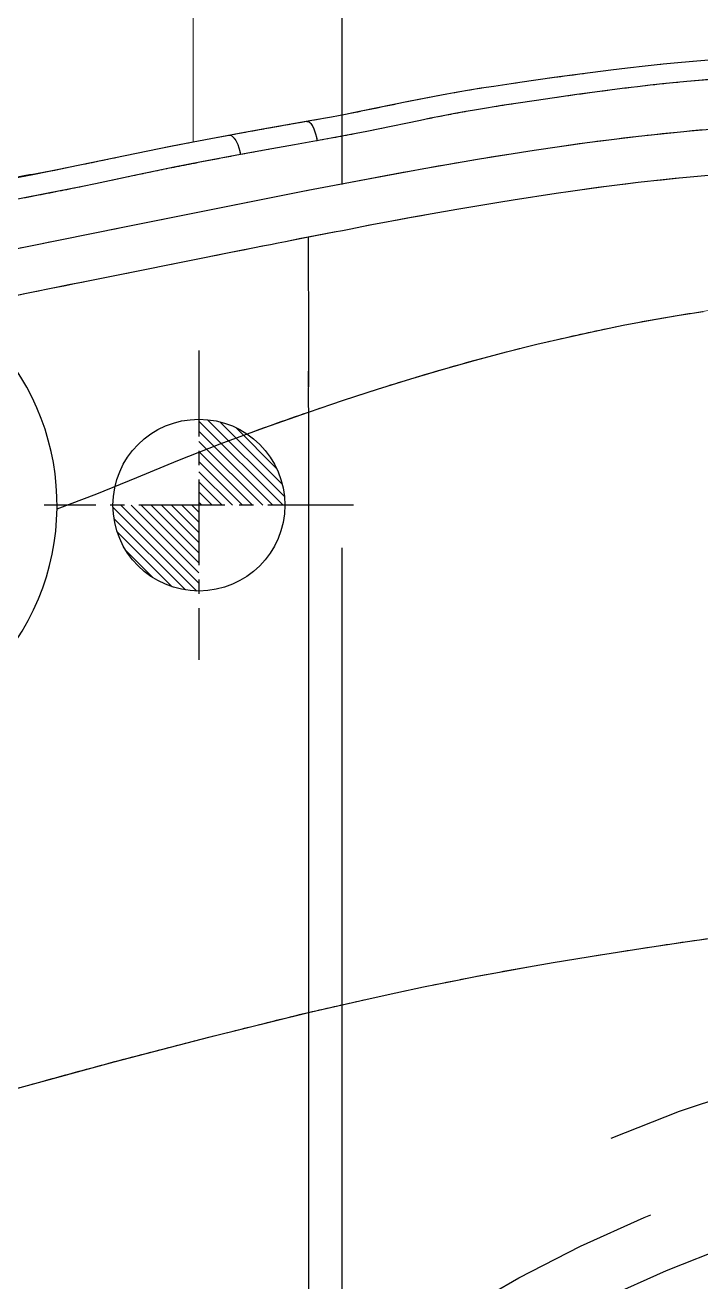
# Model space of a CAD drawing. Header units: inches. Extents: x 133169 to 134399, y -43543 to -42673.
# Drawn here: x 133801.33 to 133813.12, y -42968.39 to -42946.45 of the extents above; entities that cross this region are included whole.
import ezdxf

# ---------------------------------------------------------------- set-up
doc = ezdxf.new("R2010")
doc.units = ezdxf.units.IN
doc.header["$LTSCALE"] = 2
doc.header["$MEASUREMENT"] = 0
for name, pattern in [('CENTER', [50.8, 31.75, -6.35, 6.35, -6.35]), ('CENTER2', [1.125, 0.75, -0.125, 0.125, -0.125]), ('HIDDEN', [9.525, 6.35, -3.175])]:
    doc.linetypes.add(name, pattern=pattern)
doc.layers.get('0').update_dxf_attribs({"linetype": 'CONTINUOUS'})
for name, color, linetype in [('CAV-COR', 1, 'CONTINUOUS'), ('DEFAULT_1', 7, 'CENTER'), ('PIN', 4, 'CONTINUOUS'), ('SP', 3, 'CONTINUOUS')]:
    doc.layers.add(name, color=color, linetype=linetype)
doc.layers.add('PRODUCT', color=1, linetype='CONTINUOUS', lineweight=15)
doc.layers.add('枕位', color=75, linetype='CONTINUOUS', lineweight=15)

# ---------------------------------------------------------------- blocks, each defined once
blk = doc.blocks.new('20160812.091803')
at = {"layer": 'DEFAULT_1', "color": 2, "linetype": 'CENTER', "ltscale": 0.5}
blk.add_line((47.822, 0), (-47.822, 0), dxfattribs=at)
at = {"layer": 'PRODUCT', "linetype": 'ByBlock'}
for p, q in [((-43.001, 4.132), (-43.011, 4.212)), ((-42.177, -0.619), (-42.137, -0.851)), ((-41.934, -1.972), (-41.934, -1.974)), ((-41.934, -1.972), (-41.855, -2.392)), ((-41.651, -3.442), (-41.635, -3.517))]:
    blk.add_line(p, q, dxfattribs=at)
blk.add_arc((-35.477, -9.246), 4.271, 240.6812, 143.872, dxfattribs=at)
for points, start_tangent, end_tangent in [([(-41.529, 16.168), (-42.181, 9.243), (-41.907, 5.064), (-41.117, 0.146)], (-0.207497, -0.978236), (0.187707, -0.982225)), ([(-38.961, -6.555), (-39.969, -1.534), (-41.108, 5.158), (-41.36, 8.479), (-41.11, 13.904)], (-0.197955, 0.980211), (0.128842, 0.991665)), ([(-26.619, -0.59), (-26.734, -0.074), (-26.85, 0.442), (-27.076, 1.487), (-27.287, 2.547), (-27.477, 3.622), (-27.654, 4.704), (-27.823, 5.792), (-27.979, 6.886), (-28.123, 7.987), (-28.245, 9.095), (-28.302, 9.652), (-28.354, 10.209), (-28.399, 10.767), (-28.446, 11.327), (-28.491, 11.887), (-28.467, 12.441)], (-0.213036, 0.977044), (0.151002, 0.988533)), ([(-37.101, -0.59), (-37.278, -0.068), (-37.45, 0.453), (-37.775, 1.501), (-38.073, 2.559), (-38.339, 3.625), (-38.575, 4.698), (-38.777, 5.778), (-38.943, 6.864), (-39.089, 7.955), (-39.17, 9.049), (-39.107, 10.146), (-39.044, 10.527)], (-0.321101, 0.947045), (0.188558, 0.982062)), ([(-43.378, 8.338), (-43.361, 7.958), (-43.337, 7.542), (-43.305, 7.082), (-43.265, 6.564), (-43.214, 5.973), (-43.148, 5.314), (-43.067, 4.633), (-43.011, 4.212)], (0.039621, -0.999215), (0.133463, -0.991054)), ([(-43.037, 8.325), (-43.02, 7.954), (-42.996, 7.549), (-42.965, 7.099), (-42.925, 6.593), (-42.874, 6.016), (-42.81, 5.374), (-42.729, 4.712)], (0.039788, -0.999208), (0.128965, -0.991649)), ([(-42.729, 4.712), (-42.645, 4.092)], (0.128965, -0.991649), (0.138635, -0.990344)), ([(-43.003, 4.146), (-42.982, 3.998)], (0.134252, -0.990947), (0.135771, -0.99074)), ([(-42.317, 0.141), (-42.469, 0.893), (-42.613, 1.614), (-42.739, 2.321), (-42.848, 3.036), (-42.942, 3.706), (-43.003, 4.146)], (-0.19005, 0.981774), (-0.133926, 0.990991)), ([(-42.645, 4.092), (-42.568, 3.548)], (0.138635, -0.990344), (0.143696, -0.989622)), ([(-42.568, 3.548), (-42.497, 3.073), (-42.432, 2.65), (-42.369, 2.273), (-42.308, 1.936), (-42.25, 1.635), (-42.196, 1.364), (-42.145, 1.12), (-42.099, 0.898), (-42.056, 0.692), (-42.016, 0.497), (-41.979, 0.306), (-41.942, 0.119)], (0.143696, -0.989622), (0.186277, -0.982497)), ([(-42.351, 0.319), (-42.314, 0.128), (-42.278, -0.06), (-42.244, -0.245), (-42.211, -0.431), (-42.198, -0.501)], (0.194858, -0.980832), (0.174694, -0.984623)), ([(-42.198, -0.501), (-42.317, 0.141)], (-0.175026, 0.984564), (-0.19005, 0.981774)), ([(-41.942, 0.119), (-41.908, -0.066), (-41.874, -0.251), (-41.841, -0.438)], (0.186277, -0.982497), (0.175317, -0.984512)), ([(-41.117, 0.146), (-40.773, -1.612)], (0.187707, -0.982225), (0.194723, -0.980858)), ([(-42.015, -0.482), (-41.841, -0.438)], (0.94427, 0.329171), (0.98841, 0.151808)), ([(-41.841, -0.438), (-41.797, -0.684)], (0.175358, -0.984505), (0.174105, -0.984727)), ([(-42.198, -0.501), (-42.177, -0.619)], (0.174694, -0.984623), (0.173468, -0.984839)), ([(-42.178, -0.619), (-42.198, -0.503)], (-0.17418, 0.984714), (-0.175009, 0.984567)), ([(-42.177, -0.619), (-42.139, -0.549), (-42.015, -0.482)], (-0.16187, 0.986812), (0.94427, 0.329171)), ([(-42.14, -0.83), (-42.164, -0.693), (-42.178, -0.619)], (-0.173877, 0.984767), (-0.17418, 0.984714)), ([(-42.177, -0.619), (-42.134, -0.868), (-42.107, -1.022)], (0.17349, -0.984836), (0.173574, -0.984821)), ([(-40.155, -0.593), (-39.672, -0.592), (-38.562, -0.588), (-37.964, -0.589), (-37.736, -0.591), (-37.45, -0.59), (-37.101, -0.59)], (0.999996, -0.002672), (0.999992, -0.004111)), ([(-37.101, -0.59), (-36.55, -0.59), (-35.932, -0.59), (-35.27, -0.59), (-34.582, -0.59), (-33.855, -0.59), (-33.07, -0.59), (-32.203, -0.59), (-31.245, -0.59), (-30.202, -0.59), (-29.075, -0.59), (-27.874, -0.59), (-26.619, -0.59)], (1, 0.000648), (1, 0.000008)), ([(-35.41, -4.975), (-35.685, -4.258), (-36.181, -3.045), (-36.66, -1.824), (-37.101, -0.59)], (-0.342818, 0.939402), (-0.318552, 0.947905)), ([(-26.619, -0.59), (-25.68, -0.59), (-24.697, -0.59), (-23.671, -0.59), (-22.611, -0.59), (-21.524, -0.59), (-20.408, -0.59), (-19.269, -0.59), (-18.112, -0.59), (-16.939, -0.591), (-15.756, -0.59), (-14.565, -0.591), (-13.965, -0.589), (-13.359, -0.59)], (1, -0.000682), (0.999966, -0.008289)), ([(-22.276, -15.217), (-22.657, -14.019), (-23.041, -12.83), (-23.434, -11.649), (-23.828, -10.47), (-24.209, -9.275), (-24.586, -8.073), (-24.954, -6.861), (-25.305, -5.629), (-25.648, -4.388), (-25.979, -3.135), (-26.301, -1.868), (-26.619, -0.59)], (-0.302742, 0.953073), (-0.239295, 0.970947)), ([(-42.123, -0.929), (-42.137, -0.851)], (-0.172555, 0.985), (-0.172698, 0.984975)), ([(-41.797, -0.684), (-41.758, -0.904)], (0.174105, -0.984727), (0.175963, -0.984397)), ([(-42.107, -1.022), (-42.123, -0.929)], (-0.173692, 0.9848), (-0.172555, 0.985)), ([(-42.089, -1.121), (-42.107, -1.022)], (-0.174819, 0.984601), (-0.173692, 0.9848)), ([(-42.107, -1.022), (-42.094, -1.091), (-42.089, -1.121)], (0.173574, -0.984821), (0.174763, -0.984611)), ([(-41.758, -0.904), (-41.722, -1.103)], (0.175963, -0.984397), (0.178265, -0.983982)), ([(-42.071, -1.224), (-42.082, -1.162), (-42.089, -1.121)], (-0.175911, 0.984406), (-0.174819, 0.984601)), ([(-42.089, -1.121), (-42.071, -1.224)], (0.174763, -0.984611), (0.175997, -0.984391)), ([(-42.045, -1.369), (-42.071, -1.224)], (-0.177412, 0.984137), (-0.175911, 0.984406)), ([(-42.071, -1.224), (-42.058, -1.293)], (0.175997, -0.984391), (0.176748, -0.984256)), ([(-42.058, -1.293), (-42.045, -1.369)], (0.176748, -0.984256), (0.177536, -0.984114)), ([(-41.722, -1.103), (-41.689, -1.286), (-41.658, -1.456)], (0.178265, -0.983982), (0.181428, -0.983404)), ([(-42.032, -1.44), (-42.045, -1.369)], (-0.178125, 0.984008), (-0.177412, 0.984137)), ([(-42.045, -1.369), (-42.025, -1.476)], (0.177536, -0.984114), (0.178583, -0.983925)), ([(-41.988, -1.681), (-42.032, -1.44)], (-0.180409, 0.983592), (-0.178125, 0.984008)), ([(-42.025, -1.476), (-41.994, -1.649)], (0.178583, -0.983925), (0.180102, -0.983648)), ([(-41.658, -1.456), (-41.628, -1.618)], (0.181428, -0.983404), (0.182615, -0.983185)), ([(-41.994, -1.649), (-41.965, -1.805)], (0.180102, -0.983648), (0.181313, -0.983425)), ([(-41.977, -1.742), (-41.988, -1.681)], (-0.180942, 0.983494), (-0.180409, 0.983592)), ([(-41.965, -1.805), (-41.977, -1.742)], (-0.181471, 0.983396), (-0.180942, 0.983494)), ([(-41.628, -1.618), (-41.598, -1.775)], (0.182615, -0.983185), (0.183764, -0.98297)), ([(-40.773, -1.612), (-40.757, -1.691), (-39.714, -6.887)], (0.194723, -0.980858), (0.19783, -0.980236)), ([(-41.947, -1.904), (-41.965, -1.805)], (-0.182253, 0.983252), (-0.181471, 0.983396)), ([(-41.965, -1.805), (-41.964, -1.813), (-41.958, -1.842)], (0.181313, -0.983425), (0.181592, -0.983374)), ([(-41.958, -1.842), (-41.947, -1.904)], (0.181592, -0.983374), (0.182067, -0.983286)), ([(-41.934, -1.974), (-41.947, -1.904)], (-0.182777, 0.983154), (-0.182253, 0.983252)), ([(-41.947, -1.904), (-41.934, -1.972)], (0.182067, -0.983286), (0.182606, -0.983186)), ([(-41.934, -1.972), (-41.898, -1.895), (-41.774, -1.822), (-41.598, -1.775)], (-0.18081, 0.983518), (0.987787, 0.155809)), ([(-41.598, -1.775), (-41.574, -1.906)], (0.18454, -0.982825), (0.185452, -0.982653)), ([(-41.574, -1.906), (-41.52, -2.191)], (0.185452, -0.982653), (0.187426, -0.982279)), ([(-41.52, -2.191), (-41.495, -2.322)], (0.187426, -0.982279), (0.18837, -0.982098)), ([(-41.855, -2.392), (-41.781, -2.781), (-41.711, -3.139), (-41.644, -3.471)], (0.186506, -0.982454), (0.199872, -0.979822)), ([(-41.816, -2.6), (-41.855, -2.392)], (-0.187992, 0.98217), (-0.186522, 0.982451)), ([(-41.495, -2.322), (-41.445, -2.579)], (0.18837, -0.982098), (0.190476, -0.981692)), ([(-41.651, -3.442), (-41.723, -3.079), (-41.816, -2.6)], (-0.197595, 0.980284), (-0.187992, 0.98217)), ([(-41.445, -2.579), (-41.375, -2.934), (-41.309, -3.264)], (0.190476, -0.981692), (0.200408, -0.979713)), ([(-41.309, -3.264), (-41.288, -3.367)], (0.200408, -0.979713), (0.202707, -0.979239)), ([(-41.644, -3.471), (-41.579, -3.784)], (0.199872, -0.979822), (0.206557, -0.978435)), ([(-41.288, -3.367), (-41.272, -3.442)], (0.202707, -0.979239), (0.204316, -0.978905)), ([(-41.272, -3.442), (-41.244, -3.575)], (0.204316, -0.978905), (0.207049, -0.978331)), ([(-41.033, -6.569), (-41.213, -5.639), (-41.398, -4.667), (-41.613, -3.625), (-41.636, -3.517)], (-0.18872, 0.982031), (-0.19891, 0.980018)), ([(-41.635, -3.517), (-41.592, -3.728), (-41.411, -4.586), (-41.238, -5.446), (-41.073, -6.308), (-40.909, -7.17), (-40.842, -7.536)], (0.199029, -0.979994), (0.176499, -0.984301)), ([(-41.244, -3.575), (-41.179, -3.879), (-41.112, -4.194)], (0.207049, -0.978331), (0.208387, -0.978047)), ([(-41.579, -3.784), (-41.514, -4.09), (-41.447, -4.404)], (0.206557, -0.978435), (0.207983, -0.978133)), ([(-41.112, -4.194), (-41.041, -4.531), (-40.967, -4.898), (-40.888, -5.301), (-40.803, -5.747), (-40.709, -6.241), (-40.607, -6.773)], (0.208387, -0.978047), (0.185043, -0.98273))]:
    blk.add_spline(points, degree=3, dxfattribs=dict(at, start_tangent=start_tangent, end_tangent=end_tangent))
blk = doc.blocks.new('20160825.135956')
at = {"color": 8, "linetype": 'HIDDEN'}
blk.add_circle((0, 0), 26.5, dxfattribs=at)
at = {"layer": 'SP', "linetype": 'HIDDEN'}
for radius in [25, 24]:
    blk.add_circle((0, 0), radius, dxfattribs=at)

msp = doc.modelspace()

# ---------------------------------------------------------------- hatches: boundary and pattern name
at = {"layer": 'PIN', "linetype": 'Continuous'}
h = msp.add_hatch(dxfattribs=at)
h.set_pattern_fill('ANSI31', color=3, angle=270, style=0)
h.set_pattern_definition([(315, (133599.08201, -42940.58953), (0.08838835, 0.08838835), [])])
h.paths.add_polyline_path([(133804.364, -42954.829), (133805.864, -42954.829, 0.414214), (133804.364, -42953.329)])
h.paths.add_polyline_path([(133804.364, -42956.329), (133804.364, -42954.829), (133802.864, -42954.829, 0.414214)])

# ---------------------------------------------------------------- linework, layer by layer
at = {"layer": 'CAV-COR', "linetype": 'ByBlock'}
for p, q in [((133810.566, -42947.364), (133809.967, -42947.449)), ((133813.457, -42947.381), (133813.08, -42947.413)), ((133809.967, -42947.449), (133809.509, -42947.516)), ((133809.937, -42947.808), (133809.65, -42947.852)), ((133810.412, -42947.738), (133809.937, -42947.808)), ((133810.956, -42947.661), (133810.412, -42947.738)), ((133806.675, -42948.052), (133806.334, -42948.114)), ((133806.925, -42948.006), (133806.675, -42948.052)), ((133808.595, -42948.037), (133808.405, -42948.074)), ((133808.8, -42947.997), (133808.595, -42948.037)), ((133809.384, -42947.895), (133809.137, -42947.937)), ((133809.65, -42947.852), (133809.384, -42947.895)), ((133805.578, -42948.247), (133805.161, -42948.322)), ((133806.334, -42948.114), (133805.578, -42948.247)), ((133807.49, -42948.263), (133807.297, -42948.302)), ((133808.228, -42948.11), (133807.49, -42948.263)), ((133808.405, -42948.074), (133808.228, -42948.11)), ((133805.161, -42948.322), (133804.264, -42948.491)), ((133806.674, -42948.42), (133806.03, -42948.535)), ((133806.921, -42948.375), (133806.674, -42948.42)), ((133807.107, -42948.339), (133806.921, -42948.375)), ((133807.297, -42948.302), (133807.107, -42948.339)), ((133805.089, -42948.707), (133804.411, -42948.836)), ((133805.637, -42948.606), (133805.089, -42948.707)), ((133806.03, -42948.535), (133805.637, -42948.606)), ((133803.075, -42948.727), (133802.286, -42948.893)), ((133803.93, -42948.93), (133803.6, -42948.997)), ((133804.411, -42948.836), (133803.93, -42948.93)), ((133803.29, -42949.061), (133802.561, -42949.217)), ((133803.6, -42948.997), (133803.29, -42949.061)), ((133802.092, -42949.314), (133801.702, -42949.39)), ((133802.333, -42949.265), (133802.092, -42949.314)), ((133802.561, -42949.217), (133802.333, -42949.265)), ((133801.702, -42949.39), (133800.091, -42949.699)), ((133808.006, -42949.82), (133807.639, -42949.889)), ((133808.863, -42949.667), (133808.006, -42949.82)), ((133796.977, -42951.197), (133803.037, -42949.975)), ((133806.271, -42950.151), (133806.271, -42950.365)), ((133806.271, -42950.365), (133806.276, -42951.821)), ((133806.276, -42951.821), (133806.276, -42952.109)), ((133806.276, -42952.109), (133806.274, -42952.492)), ((133806.274, -42952.492), (133806.273, -42953.049)), ((133806.273, -42953.049), (133806.274, -42953.205)), ((133806.274, -42953.205), (133806.274, -42974.208)), ((133812.153, -42962.559), (133812.892, -42962.448)), ((133812.892, -42962.448), (133813.593, -42962.348)), ((133810.546, -42962.818), (133811.372, -42962.683)), ((133811.372, -42962.683), (133812.153, -42962.559)), ((133806.274, -42963.687), (133807.303, -42963.456))]:
    msp.add_line(p, q, dxfattribs=at)
for points in [[(133815.826, -42946.913), (133815.398, -42946.922), (133814.985, -42946.939), (133814.585, -42946.96), (133814.2, -42946.985), (133813.829, -42947.011), (133813.47, -42947.039), (133813.123, -42947.068), (133812.788, -42947.098), (133812.463, -42947.129), (133812.149, -42947.161), (133811.845, -42947.196), (133811.55, -42947.233), (133810.566, -42947.364)], [(133809.509, -42947.516), (133809.292, -42947.55), (133809.083, -42947.584), (133808.883, -42947.618), (133808.689, -42947.653), (133808.502, -42947.688), (133808.322, -42947.723), (133808.021, -42947.783)], [(133812.456, -42947.473), (133812.239, -42947.496), (133812.018, -42947.522), (133811.795, -42947.549), (133811.576, -42947.576), (133811.363, -42947.604), (133810.956, -42947.661)], [(133813.08, -42947.413), (133812.88, -42947.431), (133812.456, -42947.473)], [(133808.021, -42947.783), (133807.198, -42947.952), (133807.058, -42947.98), (133806.925, -42948.006)], [(133809.137, -42947.937), (133809.02, -42947.957), (133808.8, -42947.997)], [(133803.037, -42949.975), (133806.266, -42949.331), (133807.29, -42949.136), (133808.289, -42948.953), (133809.263, -42948.782), (133810.215, -42948.631), (133811.137, -42948.499), (133812.035, -42948.387), (133812.934, -42948.293), (133813.842, -42948.219), (133814.749, -42948.164), (133815.667, -42948.132), (133816.6, -42948.123), (133817.541, -42948.137), (133818.48, -42948.177), (133819.416, -42948.245), (133820.349, -42948.339), (133821.269, -42948.46), (133822.173, -42948.608), (133823.063, -42948.783), (133823.939, -42948.985)], [(133806.245, -42948.128), (133806.268, -42948.13), (133806.291, -42948.143), (133806.315, -42948.167), (133806.339, -42948.2), (133806.361, -42948.242), (133806.382, -42948.291), (133806.4, -42948.346), (133806.415, -42948.404), (133806.426, -42948.465)], [(133804.264, -42948.491), (133803.867, -42948.568), (133803.075, -42948.727)], [(133804.943, -42948.385), (133804.969, -42948.408), (133804.995, -42948.441)], [(133804.995, -42948.441), (133805.019, -42948.483), (133805.042, -42948.532), (133805.061, -42948.587), (133805.077, -42948.646), (133805.089, -42948.707)], [(133802.286, -42948.893), (133801.891, -42948.975), (133801.496, -42949.053), (133801.101, -42949.129), (133800.706, -42949.204)], [(133812.875, -42949.106), (133812.673, -42949.126), (133812.464, -42949.148), (133812.03, -42949.197)], [(133813.63, -42949.041), (133813.448, -42949.055), (133812.875, -42949.106)], [(133810.847, -42949.35), (133810.597, -42949.386), (133809.845, -42949.502)], [(133812.03, -42949.197), (133811.804, -42949.224), (133811.572, -42949.253), (133811.334, -42949.284), (133810.847, -42949.35)], [(133809.845, -42949.502), (133809.596, -42949.543), (133808.863, -42949.667)], [(133807.018, -42950.01), (133806.872, -42950.037), (133806.723, -42950.063), (133806.573, -42950.091), (133806.423, -42950.121), (133806.271, -42950.151)], [(133807.639, -42949.889), (133807.472, -42949.918), (133807.316, -42949.946), (133807.018, -42950.01)], [(133806.271, -42950.151), (133806.141, -42950.174), (133806.01, -42950.2), (133805.877, -42950.229), (133805.745, -42950.256), (133805.612, -42950.281), (133805.475, -42950.308), (133805.333, -42950.337)], [(133805.333, -42950.337), (133805.039, -42950.395), (133803.156, -42950.772)], [(133803.156, -42950.772), (133802.954, -42950.812), (133802.315, -42950.94)], [(133801.872, -42951.028), (133801.414, -42951.122), (133800.412, -42951.323)], [(133802.315, -42950.94), (133802.095, -42950.983), (133801.872, -42951.028)], [(133806.274, -42953.205), (133806.887, -42952.998), (133807.482, -42952.802), (133808.065, -42952.621), (133808.634, -42952.452), (133809.189, -42952.296), (133809.732, -42952.152), (133810.261, -42952.02), (133810.777, -42951.9), (133811.28, -42951.789), (133811.77, -42951.689), (133812.247, -42951.598), (133812.712, -42951.517), (133813.166, -42951.446)], [(133801.889, -42954.895), (133802.58, -42954.631), (133803.281, -42954.346), (133803.998, -42954.052), (133804.736, -42953.761), (133805.495, -42953.478), (133806.274, -42953.205)], [(133807.303, -42963.456), (133807.799, -42963.347), (133808.285, -42963.243), (133808.759, -42963.146), (133809.222, -42963.055), (133809.675, -42962.97), (133810.116, -42962.892), (133810.546, -42962.818)], [(133791.647, -42968.03), (133793.334, -42967.492), (133794.97, -42966.954), (133796.563, -42966.423), (133798.126, -42965.927), (133799.664, -42965.452), (133801.247, -42964.997), (133802.884, -42964.549), (133804.559, -42964.114), (133806.274, -42963.687)]]:
    msp.add_lwpolyline(points, dxfattribs=at)
msp.add_arc((133797.618, -42954.829), 4.271, 150.6812, 53.872, dxfattribs=at)
at = {"layer": 'DEFAULT_1', "color": 2, "linetype": 'CENTER', "ltscale": 0.5}
msp.add_line((133806.864, -43038.127), (133806.864, -42942.484), dxfattribs=at)
at = {"layer": 'PIN', "color": 3, "linetype": 'CENTER2'}
for p, q in [((133804.364, -42952.129), (133804.364, -42957.529)), ((133807.064, -42954.829), (133801.664, -42954.829))]:
    msp.add_line(p, q, dxfattribs=at)
at = {"layer": 'PIN', "color": 3, "linetype": 'Continuous'}
msp.add_circle((133804.364, -42954.829), 1.5, dxfattribs=at)
at = {"layer": '枕位', "linetype": 'ByBlock'}
msp.add_line((133804.264, -42948.491), (133804.264, -42939.264), dxfattribs=at)

# ---------------------------------------------------------------- block references
at = {"layer": 'PRODUCT', "linetype": 'ByBlock', "rotation": -90.00000000000001}
msp.add_blockref('20160812.091803', (133806.864, -42990.306), dxfattribs=at)
at = {"layer": 'SP', "linetype": 'ByBlock'}
msp.add_blockref('20160825.135956', (133821.864, -42990.306), dxfattribs=at)

doc.saveas('drawing.dxf')
